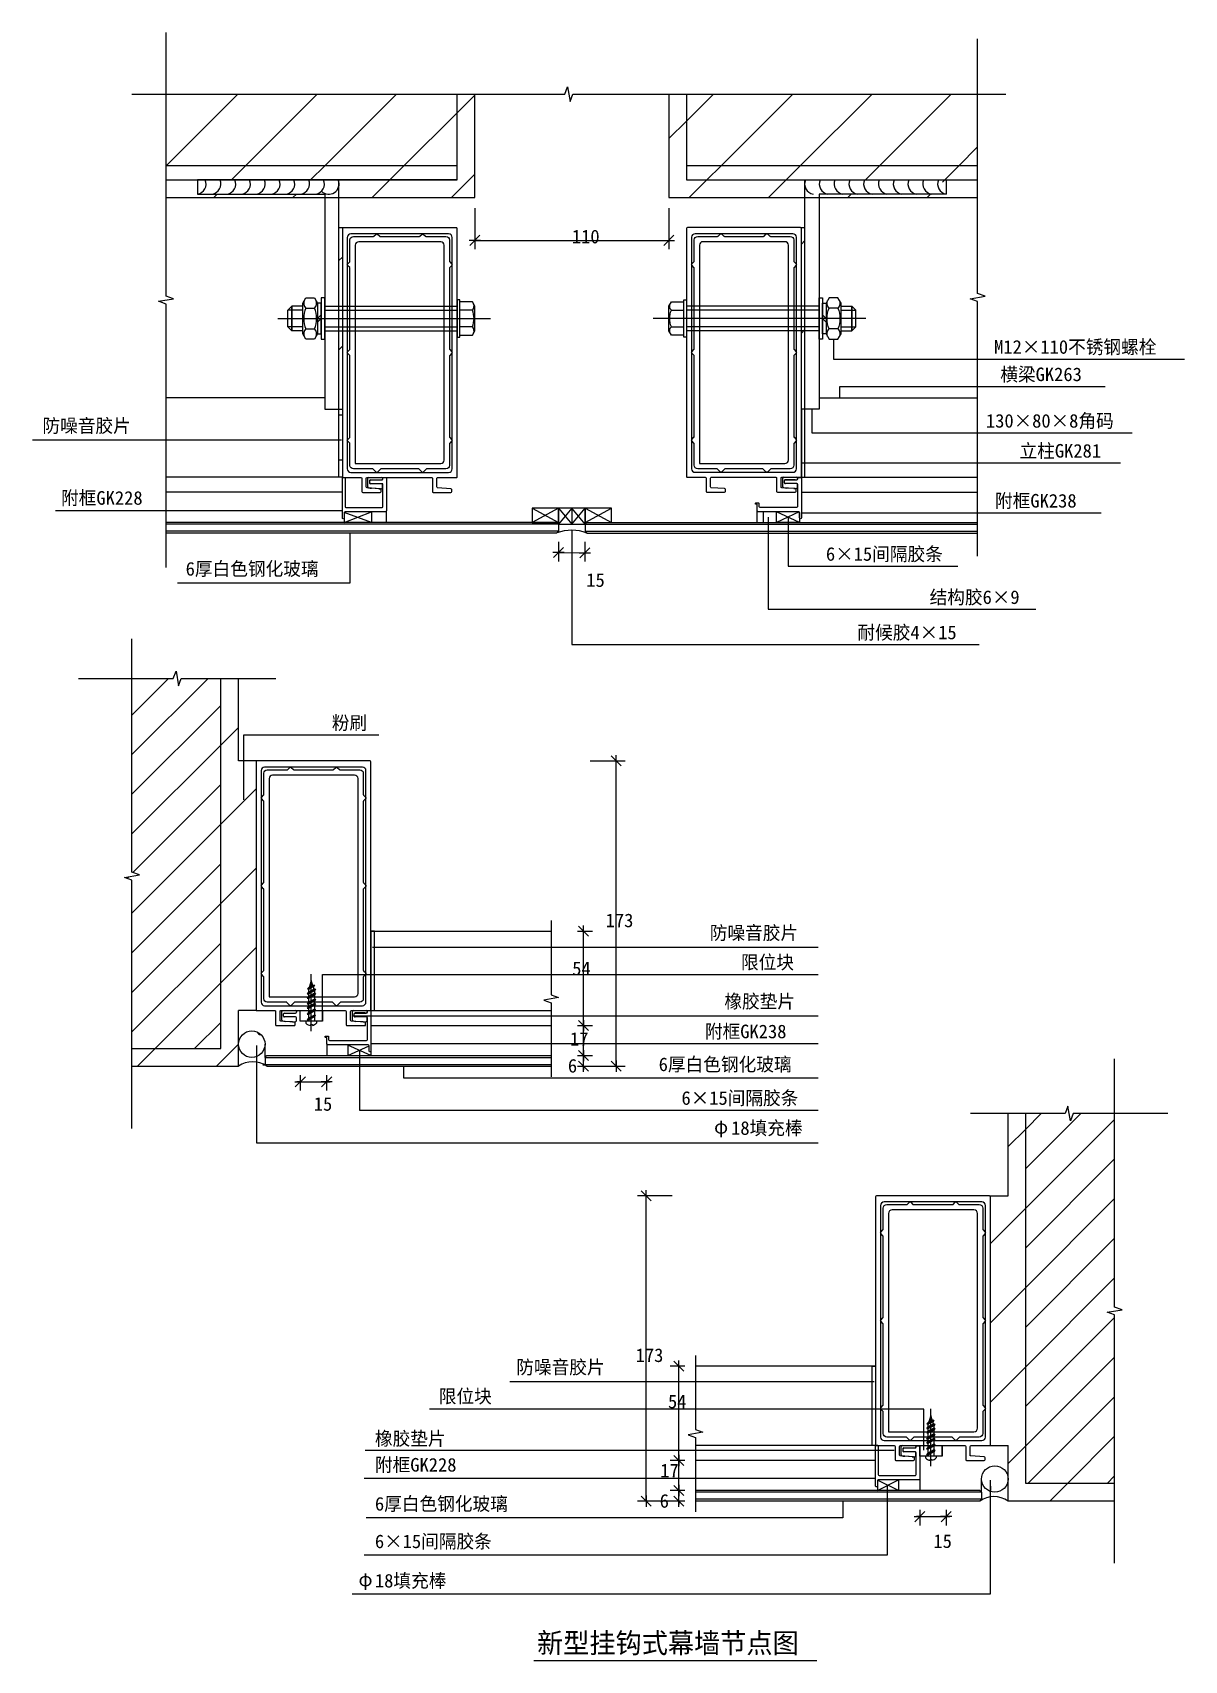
# Model space of a CAD drawing. Header units: metres. Extents: x 112457 to 113110, y 39350 to 40272.
import ezdxf

# ---------------------------------------------------------------- set-up
doc = ezdxf.new("R2010")
doc.units = ezdxf.units.M
for name, color, linetype in [('1', 1, 'Continuous'), ('5', 3, 'Continuous'), ('AXIS', 3, 'Continuous'), ('DOTE', 1, 'Continuous'), ('PUB_DIM', 3, 'Continuous')]:
    doc.layers.add(name, color=color, linetype=linetype)
pattern_1 = [(45, (0, 0), (-11.2253202, 11.2253202), [])]
pattern_2 = [(45, (0, 0), (-22.45064, 22.45064), [])]

# ---------------------------------------------------------------- blocks, each defined once
blk = doc.blocks.new('SJJ')
at = {"layer": 'AXIS'}
for p, q in [((-8.2, 0.67), (-8.2, 5.54)), ((-7.7, 6.04), (-0.4, 6.04)), ((-7.2, 2.94), (-7.2, 4.14)), ((-6.7, 4.64), (-0.4, 4.64)), ((-0.4, 2.44), (-6.7, 2.44)), ((0.1, 5.54), (0.1, 5.14)), ((0.1, 0.3), (0.1, 1.94)), ((-2.05, -0.35), (-6.24, -0.07))]:
    blk.add_line(p, q, dxfattribs=at)
for centre, radius, start, end in [((-7.7, 5.54), 0.5, 90, 180), ((-7.7, 0.67), 0.5, 180, 254.02), ((-5.95, 6.79), 6.87, 254.02, 267.55), ((-6.7, 4.14), 0.5, 90, 180), ((-6.7, 2.94), 0.5, 180, 270), ((-0.4, 5.54), 0.5, 0, 90), ((-0.4, 5.14), 0.5, 270, 0), ((-0.4, 5.14), 0.5, 270, 0), ((-0.4, 1.94), 0.5, 360, 90), ((-0.4, 1.94), 0.5, 0, 90), ((-0.4, 1.94), 0.5, 0, 90), ((-0.4, 0.3), 0.5, 286.49, 0), ((-1.6, 4.36), 4.73, 264.63, 286.49)]:
    blk.add_arc(centre, radius, start, end, dxfattribs=at)
blk = doc.blocks.new('_ArchTick')
blk.add_line((-0.56, 0), (0.56, 0))
at = {"color": 0, "linetype": 'ByBlock'}
blk.add_lwpolyline([(-0.5, -0.5), (0.5, 0.5)], dxfattribs=at)

msp = doc.modelspace()

# ---------------------------------------------------------------- hatches: boundary and pattern name
at = {"layer": 'PUB_DIM'}
h = msp.add_hatch(dxfattribs=at)
h.set_pattern_fill('粉刷', scale=10)
h.set_pattern_definition(pattern_2)
h.paths.add_polyline_path([(112707.71, 40237.58), (112697.71, 40237.58), (112697.71, 40188.95), (112632.71, 40188.95), (112632.71, 40187.98, -0.11), (112632.71, 40185.45), (112632.71, 40178.95), (112707.71, 40178.95)])
h.paths.add_polyline_path([(112552.71, 40188.95), (112532.82, 40188.95), (112532.82, 40178.95), (112624.71, 40178.95), (112624.71, 40180.95), (112552.71, 40180.95)])
h.paths.add_polyline_path([(112892.71, 40187.98), (112892.71, 40188.95), (112827.71, 40188.95), (112827.71, 40196.95), (112827.71, 40237.58), (112817.71, 40237.58), (112817.71, 40178.95), (112892.71, 40178.95), (112892.71, 40185.45, -0.11)])
h.paths.add_polyline_path([(112992.59, 40188.95), (112972.71, 40188.95), (112972.71, 40180.95), (112900.71, 40180.95), (112900.71, 40178.95), (112992.59, 40178.95)])
h = msp.add_hatch(dxfattribs=at)
h.set_pattern_fill('钢筋混凝土', scale=10)
h.set_pattern_definition(pattern_2)
h.paths.add_polyline_path([(112827.71, 40237.58), (112827.71, 40196.95), (112992.59, 40196.95), (112992.59, 40237.58)])
h.paths.add_polyline_path([(112697.71, 40196.95), (112697.71, 40237.58), (112532.82, 40237.58), (112532.82, 40196.95)])
h = msp.add_hatch(dxfattribs=at)
h.set_pattern_fill('金属', scale=10)
h.set_pattern_definition(pattern_2)
h.paths.add_polyline_path([(112992.59, 40188.95), (112992.59, 40196.95), (112827.71, 40196.95), (112827.71, 40188.95)])
h.paths.add_polyline_path([(112697.71, 40188.95), (112697.71, 40196.95), (112532.82, 40196.95), (112532.82, 40188.95)])
h = msp.add_hatch(dxfattribs=at)
h.set_pattern_fill('SACNCR', scale=15)
h.paths.add_polyline_path([(112632.71, 40161.39, -0.41), (112633.21, 40161.89), (112630.71, 40161.89), (112630.71, 40058.95), (112632.71, 40058.95)])
h = msp.add_hatch(dxfattribs=at)
h.set_pattern_fill('SACNCR', scale=15)
h.paths.add_polyline_path([(112894.71, 40161.95), (112892.21, 40161.95, -0.41), (112892.71, 40161.45), (112892.71, 40058.95), (112894.71, 40058.95)])
h = msp.add_hatch(dxfattribs=at)
h.set_pattern_fill('MUDST', scale=2)
h.paths.add_polyline_path([(112630.71, 40058.95), (112632.71, 40058.95), (112632.71, 40028.59), (112630.71, 40028.59)])
h = msp.add_hatch(dxfattribs=at)
h.set_pattern_fill('MUDST', scale=2)
h.paths.add_polyline_path([(112894.71, 40058.95), (112892.71, 40058.95), (112892.71, 40028.59), (112894.71, 40028.59)])
h = msp.add_hatch(dxfattribs=at)
h.set_pattern_fill('MUDST', scale=2)
h.paths.add_polyline_path([(112630.71, 40028.59), (112632.71, 40028.59), (112632.71, 40020.45), (112630.71, 40020.45)])
h = msp.add_hatch(dxfattribs=at)
h.set_pattern_fill('NET', scale=10)
h.paths.add_polyline_path([(112657.7, 40001.35, -0.39), (112657.21, 40000.89), (112649.21, 40000.89), (112649.21, 39994.85), (112657.7, 39994.85)])
h = msp.add_hatch(dxfattribs=at)
h.set_pattern_fill('NET', scale=10)
h.paths.add_polyline_path([(112878.71, 40000.95), (112868.21, 40000.95, -0.41), (112867.71, 40001.45), (112867.71, 39994.85), (112878.71, 39994.85)])
h = msp.add_hatch(dxfattribs=at)
h.set_pattern_fill('DASH', scale=10)
h.paths.add_polyline_path([(112755.21, 39993.85), (112755.21, 39989.91), (112754.21, 39988.91, -0.18), (112771.21, 39988.85), (112770.21, 39989.85), (112770.21, 39993.85)])
h = msp.add_hatch(dxfattribs=at)
h.set_pattern_fill('钢筋混凝土', scale=5)
h.set_pattern_definition(pattern_1)
h.paths.add_polyline_path([(112517.72, 39795.15), (112509.32, 39793.67), (112513.52, 39792.14), (112513.52, 39696.69), (112563.88, 39696.69), (112563.88, 39906.36), (112541.45, 39906.36), (112539.96, 39902.16), (112538.48, 39910.56), (112536.95, 39906.36), (112513.52, 39906.36), (112513.52, 39796.64)])
h = msp.add_hatch(dxfattribs=at)
h.set_pattern_fill('粉刷', scale=10)
h.set_pattern_definition(pattern_2)
h.paths.add_polyline_path([(112583.88, 39859.69), (112573.88, 39859.69), (112573.88, 39906.36), (112563.88, 39906.36), (112563.88, 39696.69), (112513.52, 39696.69), (112513.52, 39686.69), (112573.88, 39686.69), (112573.88, 39718.19), (112583.88, 39718.19)])
h = msp.add_hatch(dxfattribs=at)
h.set_pattern_fill('HEX', scale=10)
h.paths.add_polyline_path([(112588.88, 39699.19, 1), (112573.88, 39699.19, 1)])
h = msp.add_hatch(dxfattribs=at)
h.set_pattern_fill('DASH', scale=10)
h.paths.add_polyline_path([(112573.88, 39699.19), (112573.88, 39692.69), (112573.88, 39686.69, -0.35), (112588.88, 39686.69), (112588.88, 39692.69), (112588.88, 39699.19, -1)])
h = msp.add_hatch(dxfattribs=at)
h.set_pattern_fill('NET', scale=20)
h.paths.add_polyline_path([(112623.88, 39699.19, 0.41), (112624.38, 39698.69), (112635.88, 39698.69), (112635.88, 39692.69), (112623.88, 39692.69)])
h = msp.add_hatch(dxfattribs=at)
h.set_pattern_fill('粉刷', scale=10)
h.set_pattern_definition(pattern_2)
h.paths.add_polyline_path([(112999.8, 39613.26), (113009.8, 39613.26), (113009.8, 39659.93), (113019.8, 39659.93), (113019.8, 39450.26), (113070.16, 39450.26), (113070.16, 39440.26), (113009.8, 39440.26), (113009.8, 39471.76), (112999.8, 39471.76)])
h = msp.add_hatch(dxfattribs=at)
h.set_pattern_fill('钢筋混凝土', scale=5)
h.set_pattern_definition(pattern_1)
h.paths.add_polyline_path([(113065.96, 39547.24), (113074.36, 39548.72), (113070.16, 39550.21), (113070.16, 39659.93), (113046.73, 39659.93), (113045.2, 39655.73), (113043.72, 39664.13), (113042.23, 39659.93), (113019.8, 39659.93), (113019.8, 39450.26), (113070.16, 39450.26), (113070.16, 39545.71)])
h = msp.add_hatch(dxfattribs=at)
h.set_pattern_fill('HEX', scale=10)
h.paths.add_polyline_path([(112994.8, 39452.76, -1), (113009.8, 39452.76, -1)])
h = msp.add_hatch(dxfattribs=at)
h.set_pattern_fill('NET', scale=20)
h.paths.add_polyline_path([(112959.8, 39452.76, -0.41), (112959.3, 39452.26), (112947.8, 39452.26), (112947.8, 39446.26), (112959.8, 39446.26)])
h = msp.add_hatch(dxfattribs=at)
h.set_pattern_fill('DASH', scale=10)
h.paths.add_polyline_path([(113009.8, 39452.76), (113009.8, 39446.26), (113009.8, 39440.26, 0.35), (112994.8, 39440.26), (112994.8, 39446.26), (112994.8, 39452.76, 1)])

# ---------------------------------------------------------------- linework, layer by layer
for p, q in [((112632.71, 40001.39), (112470.28, 40001.39)), ((112615.06, 39706.49), (112615.06, 39738.88)), ((112965.97, 39460.06), (112965.97, 39492.45)), ((112741.25, 39349.95), (112901.52, 39349.95))]:
    msp.add_line(p, q)
at = {"layer": '5'}
for p, q in [((112596.21, 40110.42), (112716.56, 40110.42)), ((112929.2, 40110.42), (112808.86, 40110.42))]:
    msp.add_line(p, q, dxfattribs=at)
at = {"layer": 'AXIS'}
for p, q in [((112601.76, 40115.13), (112604.12, 40117.48)), ((112601.76, 40105.72), (112601.76, 40115.13)), ((112610.23, 40115.13), (112601.76, 40115.13)), ((112610.23, 40117.48), (112604.12, 40117.48)), ((112604.12, 40103.36), (112604.12, 40117.48)), ((112618.71, 40110.42), (112620.71, 40112.42)), ((112622.71, 40117.48), (112697.71, 40117.48)), ((112622.71, 40115.13), (112697.71, 40115.13)), ((112902.71, 40117.48), (112827.71, 40117.48)), ((112902.71, 40115.13), (112827.71, 40115.13)), ((112906.71, 40110.42), (112904.71, 40112.42)), ((112915.18, 40117.48), (112921.3, 40117.48)), ((112915.18, 40115.13), (112923.65, 40115.13)), ((112923.65, 40115.13), (112921.3, 40117.48)), ((112921.3, 40103.36), (112921.3, 40117.48)), ((112923.65, 40105.72), (112923.65, 40115.13)), ((112610.23, 40105.72), (112601.76, 40105.72)), ((112601.76, 40105.72), (112604.12, 40103.36)), ((112610.23, 40103.36), (112604.12, 40103.36)), ((112618.71, 40108.42), (112620.71, 40110.42)), ((112622.71, 40105.72), (112697.71, 40105.72)), ((112622.71, 40103.36), (112697.71, 40103.36)), ((112902.71, 40105.72), (112827.71, 40105.72)), ((112902.71, 40103.36), (112827.71, 40103.36)), ((112906.71, 40108.42), (112904.71, 40110.42)), ((112915.18, 40105.72), (112923.65, 40105.72)), ((112915.18, 40103.36), (112921.3, 40103.36)), ((112923.65, 40105.72), (112921.3, 40103.36))]:
    msp.add_line(p, q, dxfattribs=at)
for points in [[(112618.71, 40119.13), (112618.71, 40101.71), (112616.94, 40098.66), (112612, 40098.66), (112610.23, 40101.71), (112610.23, 40119.13), (112612, 40122.19), (112616.94, 40122.19)], [(112622.71, 40098.66), (112622.71, 40122.19), (112620.71, 40122.19), (112620.71, 40098.66)], [(112699.31, 40121.09), (112697.71, 40121.09), (112697.71, 40099.76), (112699.31, 40099.76)], [(112826.11, 40121.09), (112827.71, 40121.09), (112827.71, 40099.76), (112826.11, 40099.76)], [(112902.71, 40098.66), (112902.71, 40122.19), (112904.71, 40122.19), (112904.71, 40098.66)], [(112906.71, 40119.13), (112906.71, 40101.71), (112908.47, 40098.66), (112913.41, 40098.66), (112915.18, 40101.71), (112915.18, 40119.13), (112913.41, 40122.19), (112908.47, 40122.19)], [(112620.71, 40101.71), (112620.71, 40119.13), (112618.71, 40119.13), (112618.71, 40101.71)], [(112904.71, 40101.71), (112904.71, 40119.13), (112906.71, 40119.13), (112906.71, 40101.71)]]:
    msp.add_lwpolyline(points, close=True, dxfattribs=at)
for points in [[(112611.14, 40120.71, 0.31), (112612, 40116.31)], [(112616.94, 40116.31, 0.31), (112617.8, 40120.71)], [(112908.47, 40116.31, -0.31), (112907.61, 40120.71)], [(112914.27, 40120.71, -0.31), (112913.41, 40116.31)], [(112612, 40116.31, 0.2), (112612, 40104.54)], [(112616.94, 40104.54, 0.2), (112616.94, 40116.31)], [(112706.36, 40115.13, 0.31), (112707.04, 40118.65)], [(112706.36, 40105.71, 0.2), (112706.36, 40115.13)], [(112819.06, 40115.13, -0.31), (112818.37, 40118.65)], [(112819.06, 40105.71, -0.2), (112819.06, 40115.13)], [(112908.47, 40104.54, -0.2), (112908.47, 40116.31)], [(112913.41, 40116.31, -0.2), (112913.41, 40104.54)], [(112612, 40104.54, 0.31), (112611.14, 40100.14)], [(112617.8, 40100.14, 0.31), (112616.94, 40104.54)], [(112707.04, 40102.2, 0.31), (112706.36, 40105.72)], [(112818.37, 40102.2, -0.31), (112819.06, 40105.72)], [(112907.61, 40100.14, -0.31), (112908.47, 40104.54)], [(112913.41, 40104.54, -0.31), (112914.27, 40100.14)]]:
    msp.add_lwpolyline(points, format="xyb", dxfattribs=at)
for points in [[(112612, 40116.31), (112616.94, 40116.31)], [(112699.31, 40101.01), (112706.36, 40101.01), (112707.77, 40103.46), (112707.77, 40117.39), (112706.36, 40119.84), (112699.31, 40119.84)], [(112706.36, 40115.13), (112699.31, 40115.13)], [(112826.11, 40101.01), (112819.06, 40101.01), (112817.64, 40103.46), (112817.64, 40117.39), (112819.06, 40119.84), (112826.11, 40119.84)], [(112819.06, 40115.13), (112826.11, 40115.13)], [(112913.41, 40116.31), (112908.47, 40116.31)], [(112612, 40104.54), (112616.94, 40104.54)], [(112706.36, 40105.72), (112699.31, 40105.72)], [(112819.06, 40105.72), (112826.11, 40105.72)], [(112913.41, 40104.54), (112908.47, 40104.54)]]:
    msp.add_lwpolyline(points, dxfattribs=at)
for centre, start, end in [((112549.65, 40186.71), 280.35, 22.23), ((112558.05, 40186.71), 280.35, 22.23), ((112566.45, 40186.71), 280.35, 22.23), ((112574.76, 40186.71), 280.35, 22.23), ((112583.16, 40186.71), 280.35, 22.23), ((112591.56, 40186.71), 280.35, 22.23), ((112599.88, 40186.71), 280.35, 22.23), ((112608.28, 40186.71), 280.35, 22.23), ((112616.68, 40186.71), 280.35, 22.23), ((112624.99, 40186.71), 224.79, 22.23), ((112900.42, 40186.71), 157.77, 259.65), ((112908.74, 40186.71), 157.77, 259.65), ((112917.14, 40186.71), 157.77, 259.65), ((112925.54, 40186.71), 157.77, 259.65), ((112933.85, 40186.71), 157.77, 259.65), ((112942.25, 40186.71), 157.77, 259.65), ((112950.65, 40186.71), 157.77, 259.65), ((112958.96, 40186.71), 157.77, 259.65), ((112967.36, 40186.71), 157.77, 259.65), ((112975.76, 40186.71), 157.77, 259.65)]:
    msp.add_arc(centre, 5.86, start, end, dxfattribs=at)
for points in [[(112601.76, 40105.72), (112601.76, 40115.13), (112604.12, 40117.48), (112604.12, 40103.36)], [(112923.65, 40105.72), (112923.65, 40115.13), (112921.3, 40117.48), (112921.3, 40103.36)]]:
    msp.add_3dface(points, dxfattribs=at)
at = {"layer": 'DOTE'}
for p, q in [((112697.71, 40188.95), (112563.2, 40188.95)), ((112622.71, 40065.45), (112532.82, 40065.45)), ((112902.71, 40065.45), (112992.59, 40065.45)), ((112632.91, 40020.45), (112532.82, 40020.45)), ((112892.51, 40020.45), (112992.59, 40020.45)), ((112632.71, 40011.95), (112532.82, 40011.95)), ((112892.71, 40011.95), (112992.59, 40011.95)), ((112754.21, 39994.85), (112532.82, 39994.85)), ((112755.21, 39993.91), (112754.21, 39994.91)), ((112755.21, 39993.91), (112755.21, 39989.91)), ((112771.21, 39994.85), (112770.21, 39993.85)), ((112770.21, 39993.85), (112770.21, 39989.85)), ((112771.21, 39994.85), (112992.59, 39994.85)), ((112754.21, 39988.85), (112532.82, 39988.85)), ((112754.21, 39988.91), (112755.21, 39989.91)), ((112770.21, 39989.85), (112771.21, 39988.85)), ((112771.21, 39988.85), (112992.59, 39988.85)), ((112648.88, 39763.19), (112750.95, 39763.19)), ((112621.52, 39712.19), (112621.52, 39718.19)), ((112647.58, 39718.19), (112750.95, 39718.19)), ((112648.88, 39709.69), (112750.95, 39709.69)), ((112588.88, 39691.69), (112589.88, 39692.69)), ((112588.88, 39691.69), (112588.88, 39687.69)), ((112589.88, 39686.69), (112588.88, 39687.69)), ((112589.88, 39692.69), (112750.95, 39692.69)), ((112589.88, 39686.69), (112750.95, 39686.69)), ((112934.8, 39516.76), (112832.73, 39516.76)), ((112936.1, 39471.76), (112832.73, 39471.76)), ((112972.43, 39465.76), (112972.43, 39471.76)), ((112934.8, 39463.26), (112832.73, 39463.26)), ((112993.8, 39446.26), (112832.73, 39446.26)), ((112993.8, 39440.26), (112832.73, 39440.26)), ((112994.8, 39445.26), (112993.8, 39446.26)), ((112993.8, 39440.26), (112994.8, 39441.26)), ((112994.8, 39445.26), (112994.8, 39441.26))]:
    msp.add_line(p, q, dxfattribs=at)
for points in [[(112563.2, 40188.95), (112697.71, 40188.95), (112697.71, 40237.58)], [(112827.71, 40237.58), (112827.71, 40188.95), (112955.08, 40188.95)], [(112532.82, 40188.95), (112697.71, 40188.95), (112697.71, 40196.95), (112532.82, 40196.95)], [(112992.59, 40196.95), (112827.71, 40196.95), (112827.71, 40188.95), (112992.59, 40188.95)], [(112513.52, 39696.69), (112563.88, 39696.69), (112563.88, 39906.36)], [(113070.16, 39450.26), (113019.8, 39450.26), (113019.8, 39659.93)]]:
    msp.add_lwpolyline(points, dxfattribs=at)
for points in [[(112630.71, 40188.95), (112550.71, 40188.95), (112550.71, 40180.95), (112622.71, 40180.95), (112622.71, 40058.95), (112630.71, 40058.95)], [(112894.71, 40188.95), (112974.71, 40188.95), (112974.71, 40180.95), (112902.71, 40180.95), (112902.71, 40058.95), (112894.71, 40058.95)], [(112608.88, 39718.19), (112621.52, 39718.19), (112621.52, 39712.19), (112608.88, 39712.19)], [(112959.8, 39471.76), (112972.43, 39471.76), (112972.43, 39465.76), (112959.8, 39465.76)]]:
    msp.add_lwpolyline(points, close=True, dxfattribs=at)
for points in [[(112654.24, 40013.95), (112646.67, 40014.45, -0.39), (112646.21, 40014.95), (112646.21, 40019.89, -0.41), (112646.71, 40020.39), (112683.21, 40020.39, -0.41), (112683.71, 40019.89), (112683.71, 40012.39, 0.41), (112684.21, 40011.89), (112694.21, 40011.89, 0.41), (112694.71, 40012.39), (112694.71, 40013.45, 0.39), (112694.24, 40013.95), (112686.67, 40014.45, -0.39), (112686.21, 40014.95), (112686.21, 40019.89, -0.41), (112686.71, 40020.39), (112697.51, 40020.39, 0.41), (112697.71, 40020.59), (112697.71, 40161.39, 0.41), (112697.21, 40161.89), (112633.21, 40161.89, 0.41), (112632.71, 40161.39), (112632.71, 40020.59, 0.41), (112632.91, 40020.39), (112643.21, 40020.39, -0.41), (112643.71, 40019.89), (112643.71, 40012.39, 0.41), (112644.21, 40011.89), (112654.21, 40011.89, 0.41), (112654.71, 40012.39), (112654.71, 40013.45, 0.39)], [(112679.85, 40157.04, 0.2), (112680.21, 40156.89), (112691.41, 40156.89, -0.41), (112693.41, 40154.89), (112693.41, 40142.89, 0.2), (112693.55, 40142.54), (112694.76, 40141.25, -0.41), (112694.76, 40140.54), (112693.55, 40139.25, 0.2), (112693.41, 40138.89), (112693.41, 40093.14, 0.2), (112693.55, 40092.79), (112694.76, 40091.5, -0.41), (112694.76, 40090.79), (112693.55, 40089.5, 0.2), (112693.41, 40089.14), (112693.41, 40043.39, 0.2), (112693.55, 40043.04), (112694.76, 40041.75, -0.41), (112694.76, 40041.04), (112693.55, 40039.75, 0.2), (112693.41, 40039.39), (112693.41, 40027.19, -0.41), (112691.41, 40025.19), (112680.62, 40025.19, 0.2), (112680.27, 40025.05), (112678.56, 40023.34, -0.41), (112677.85, 40023.34), (112676.14, 40025.05, 0.2), (112675.79, 40025.19), (112654.62, 40025.19, 0.2), (112654.27, 40025.05), (112652.56, 40023.34, -0.41), (112651.85, 40023.34), (112650.14, 40025.05, 0.2), (112649.79, 40025.19), (112639.01, 40025.19, -0.41), (112637.01, 40027.19), (112637.01, 40039.39, 0.2), (112636.86, 40039.75), (112635.65, 40041.04, -0.41), (112635.65, 40041.75), (112636.86, 40043.04, 0.2), (112637.01, 40043.39), (112637.01, 40089.14, 0.2), (112636.86, 40089.5), (112635.65, 40090.79, -0.41), (112635.65, 40091.5), (112636.86, 40092.79, 0.2), (112637.01, 40093.14), (112637.01, 40138.89, 0.2), (112636.86, 40139.25), (112635.65, 40140.54, -0.41), (112635.65, 40141.25), (112636.86, 40142.54, 0.2), (112637.01, 40142.89), (112637.01, 40154.89, -0.41), (112639.01, 40156.89), (112650.21, 40156.89, 0.2), (112650.56, 40157.04), (112651.85, 40158.25, -0.41), (112652.56, 40158.25), (112653.85, 40157.04, 0.2), (112654.21, 40156.89), (112676.21, 40156.89, 0.2), (112676.56, 40157.04), (112677.85, 40158.25, -0.41), (112678.56, 40158.25)], [(112635.51, 40156.39), (112635.51, 40025.19, 0.41), (112637.51, 40023.19), (112692.91, 40023.19, 0.41), (112694.91, 40025.19), (112694.91, 40156.39, 0.41), (112692.91, 40158.39), (112637.51, 40158.39, 0.41)], [(112849.24, 40014), (112841.67, 40014.51, -0.39), (112841.21, 40015.01), (112841.21, 40019.95, -0.41), (112841.71, 40020.45), (112878.21, 40020.45, -0.41), (112878.71, 40019.95), (112878.71, 40012.45, 0.41), (112879.21, 40011.95), (112889.21, 40011.95, 0.41), (112889.71, 40012.45), (112889.71, 40013.5, 0.39), (112889.24, 40014), (112881.67, 40014.51, -0.39), (112881.21, 40015.01), (112881.21, 40019.95, -0.41), (112881.71, 40020.45), (112892.51, 40020.45, 0.41), (112892.71, 40020.65), (112892.71, 40161.45, 0.41), (112892.21, 40161.95), (112828.21, 40161.95, 0.41), (112827.71, 40161.45), (112827.71, 40020.65, 0.41), (112827.91, 40020.45), (112838.21, 40020.45, -0.41), (112838.71, 40019.95), (112838.71, 40012.45, 0.41), (112839.21, 40011.95), (112849.21, 40011.95, 0.41), (112849.71, 40012.45), (112849.71, 40013.5, 0.39)], [(112874.85, 40157.1, 0.2), (112875.21, 40156.95), (112886.41, 40156.95, -0.41), (112888.41, 40154.95), (112888.41, 40142.95, 0.2), (112888.55, 40142.6), (112889.76, 40141.31, -0.41), (112889.76, 40140.6), (112888.55, 40139.31, 0.2), (112888.41, 40138.95), (112888.41, 40093.2, 0.2), (112888.55, 40092.85), (112889.76, 40091.56, -0.41), (112889.76, 40090.85), (112888.55, 40089.56, 0.2), (112888.41, 40089.2), (112888.41, 40043.45, 0.2), (112888.55, 40043.1), (112889.76, 40041.81, -0.41), (112889.76, 40041.1), (112888.55, 40039.81, 0.2), (112888.41, 40039.45), (112888.41, 40027.25, -0.41), (112886.41, 40025.25), (112875.62, 40025.25, 0.2), (112875.27, 40025.11), (112873.56, 40023.4, -0.41), (112872.85, 40023.4), (112871.14, 40025.11, 0.2), (112870.79, 40025.25), (112849.62, 40025.25, 0.2), (112849.27, 40025.11), (112847.56, 40023.4, -0.41), (112846.85, 40023.4), (112845.14, 40025.11, 0.2), (112844.79, 40025.25), (112834.01, 40025.25, -0.41), (112832.01, 40027.25), (112832.01, 40039.45, 0.2), (112831.86, 40039.81), (112830.65, 40041.1, -0.41), (112830.65, 40041.81), (112831.86, 40043.1, 0.2), (112832.01, 40043.45), (112832.01, 40089.2, 0.2), (112831.86, 40089.56), (112830.65, 40090.85, -0.41), (112830.65, 40091.56), (112831.86, 40092.85, 0.2), (112832.01, 40093.2), (112832.01, 40138.95, 0.2), (112831.86, 40139.31), (112830.65, 40140.6, -0.41), (112830.65, 40141.31), (112831.86, 40142.6, 0.2), (112832.01, 40142.95), (112832.01, 40154.95, -0.41), (112834.01, 40156.95), (112845.21, 40156.95, 0.2), (112845.56, 40157.1), (112846.85, 40158.31, -0.41), (112847.56, 40158.31), (112848.85, 40157.1, 0.2), (112849.21, 40156.95), (112871.21, 40156.95, 0.2), (112871.56, 40157.1), (112872.85, 40158.31, -0.41), (112873.56, 40158.31)], [(112830.51, 40156.45), (112830.51, 40025.25, 0.41), (112832.51, 40023.25), (112887.91, 40023.25, 0.41), (112889.91, 40025.25), (112889.91, 40156.45, 0.41), (112887.91, 40158.45), (112832.51, 40158.45, 0.41)], [(112642.01, 40153.89, 0.41), (112640.01, 40151.89), (112640.01, 40028.19), (112688.41, 40028.19, 0.41), (112690.41, 40030.19), (112690.41, 40151.89, 0.41), (112688.41, 40153.89)], [(112837.01, 40153.95, 0.41), (112835.01, 40151.95), (112835.01, 40028.25), (112883.41, 40028.25, 0.41), (112885.41, 40030.25), (112885.41, 40151.95, 0.41), (112883.41, 40153.95)], [(112605.42, 39711.74), (112597.85, 39712.25, -0.39), (112597.38, 39712.75), (112597.38, 39717.69, -0.41), (112597.88, 39718.19), (112634.38, 39718.19, -0.41), (112634.88, 39717.69), (112634.88, 39710.19, 0.41), (112635.38, 39709.69), (112645.38, 39709.69, 0.41), (112645.88, 39710.19), (112645.88, 39711.24, 0.39), (112645.42, 39711.74), (112637.85, 39712.25, -0.39), (112637.38, 39712.75), (112637.38, 39717.69, -0.41), (112637.88, 39718.19), (112648.68, 39718.19, 0.41), (112648.88, 39718.39), (112648.88, 39859.19, 0.41), (112648.38, 39859.69), (112584.38, 39859.69, 0.41), (112583.88, 39859.19), (112583.88, 39718.39, 0.41), (112584.08, 39718.19), (112594.38, 39718.19, -0.41), (112594.88, 39717.69), (112594.88, 39710.19, 0.41), (112595.38, 39709.69), (112605.38, 39709.69, 0.41), (112605.88, 39710.19), (112605.88, 39711.24, 0.39)], [(112631.03, 39854.84, 0.2), (112631.38, 39854.69), (112642.58, 39854.69, -0.41), (112644.58, 39852.69), (112644.58, 39840.69, 0.2), (112644.73, 39840.34), (112645.94, 39839.05, -0.41), (112645.94, 39838.34), (112644.73, 39837.05, 0.2), (112644.58, 39836.69), (112644.58, 39790.94, 0.2), (112644.73, 39790.59), (112645.94, 39789.29, -0.41), (112645.94, 39788.59), (112644.73, 39787.29, 0.2), (112644.58, 39786.94), (112644.58, 39741.19, 0.2), (112644.73, 39740.84), (112645.94, 39739.54, -0.41), (112645.94, 39738.84), (112644.73, 39737.54, 0.2), (112644.58, 39737.19), (112644.58, 39724.99, -0.41), (112642.58, 39722.99), (112631.8, 39722.99, 0.2), (112631.44, 39722.85), (112629.74, 39721.14, -0.41), (112629.03, 39721.14), (112627.32, 39722.85, 0.2), (112626.97, 39722.99), (112605.8, 39722.99, 0.2), (112605.44, 39722.85), (112603.74, 39721.14, -0.41), (112603.03, 39721.14), (112601.32, 39722.85, 0.2), (112600.97, 39722.99), (112590.18, 39722.99, -0.41), (112588.18, 39724.99), (112588.18, 39737.19, 0.2), (112588.04, 39737.54), (112586.83, 39738.84, -0.41), (112586.83, 39739.54), (112588.04, 39740.84, 0.2), (112588.18, 39741.19), (112588.18, 39786.94, 0.2), (112588.04, 39787.29), (112586.83, 39788.59, -0.41), (112586.83, 39789.29), (112588.04, 39790.59, 0.2), (112588.18, 39790.94), (112588.18, 39836.69, 0.2), (112588.04, 39837.05), (112586.83, 39838.34, -0.41), (112586.83, 39839.05), (112588.04, 39840.34, 0.2), (112588.18, 39840.69), (112588.18, 39852.69, -0.41), (112590.18, 39854.69), (112601.38, 39854.69, 0.2), (112601.74, 39854.84), (112603.03, 39856.05, -0.41), (112603.74, 39856.05), (112605.03, 39854.84, 0.2), (112605.38, 39854.69), (112627.38, 39854.69, 0.2), (112627.74, 39854.84), (112629.03, 39856.05, -0.41), (112629.74, 39856.05)], [(112586.68, 39854.19), (112586.68, 39722.99, 0.41), (112588.68, 39720.99), (112644.08, 39720.99, 0.41), (112646.08, 39722.99), (112646.08, 39854.19, 0.41), (112644.08, 39856.19), (112588.68, 39856.19, 0.41)], [(112593.18, 39851.69, 0.41), (112591.18, 39849.69), (112591.18, 39725.99), (112639.58, 39725.99, 0.41), (112641.58, 39727.99), (112641.58, 39849.69, 0.41), (112639.58, 39851.69)], [(112956.33, 39465.31), (112948.76, 39465.82, -0.39), (112948.3, 39466.32), (112948.3, 39471.26, -0.41), (112948.8, 39471.76), (112985.3, 39471.76, -0.41), (112985.8, 39471.26), (112985.8, 39463.76, 0.41), (112986.3, 39463.26), (112996.3, 39463.26, 0.41), (112996.8, 39463.76), (112996.8, 39464.81, 0.39), (112996.33, 39465.31), (112988.76, 39465.82, -0.39), (112988.3, 39466.32), (112988.3, 39471.26, -0.41), (112988.8, 39471.76), (112999.6, 39471.76, 0.41), (112999.8, 39471.96), (112999.8, 39612.76, 0.41), (112999.3, 39613.26), (112935.3, 39613.26, 0.41), (112934.8, 39612.76), (112934.8, 39471.96, 0.41), (112935, 39471.76), (112945.3, 39471.76, -0.41), (112945.8, 39471.26), (112945.8, 39463.76, 0.41), (112946.3, 39463.26), (112956.3, 39463.26, 0.41), (112956.8, 39463.76), (112956.8, 39464.81, 0.39)], [(112981.94, 39608.41, 0.2), (112982.3, 39608.26), (112993.5, 39608.26, -0.41), (112995.5, 39606.26), (112995.5, 39594.26, 0.2), (112995.64, 39593.91), (112996.85, 39592.62, -0.41), (112996.85, 39591.91), (112995.64, 39590.62, 0.2), (112995.5, 39590.26), (112995.5, 39544.51, 0.2), (112995.64, 39544.16), (112996.85, 39542.87, -0.41), (112996.85, 39542.16), (112995.64, 39540.87, 0.2), (112995.5, 39540.51), (112995.5, 39494.76, 0.2), (112995.64, 39494.41), (112996.85, 39493.12, -0.41), (112996.85, 39492.41), (112995.64, 39491.12, 0.2), (112995.5, 39490.76), (112995.5, 39478.56, -0.41), (112993.5, 39476.56), (112982.71, 39476.56, 0.2), (112982.36, 39476.42), (112980.65, 39474.71, -0.41), (112979.94, 39474.71), (112978.23, 39476.42, 0.2), (112977.88, 39476.56), (112956.71, 39476.56, 0.2), (112956.36, 39476.42), (112954.65, 39474.71, -0.41), (112953.94, 39474.71), (112952.23, 39476.42, 0.2), (112951.88, 39476.56), (112941.1, 39476.56, -0.41), (112939.1, 39478.56), (112939.1, 39490.76, 0.2), (112938.95, 39491.12), (112937.74, 39492.41, -0.41), (112937.74, 39493.12), (112938.95, 39494.41, 0.2), (112939.1, 39494.76), (112939.1, 39540.51, 0.2), (112938.95, 39540.87), (112937.74, 39542.16, -0.41), (112937.74, 39542.87), (112938.95, 39544.16, 0.2), (112939.1, 39544.51), (112939.1, 39590.26, 0.2), (112938.95, 39590.62), (112937.74, 39591.91, -0.41), (112937.74, 39592.62), (112938.95, 39593.91, 0.2), (112939.1, 39594.26), (112939.1, 39606.26, -0.41), (112941.1, 39608.26), (112952.3, 39608.26, 0.2), (112952.65, 39608.41), (112953.94, 39609.62, -0.41), (112954.65, 39609.62), (112955.94, 39608.41, 0.2), (112956.3, 39608.26), (112978.3, 39608.26, 0.2), (112978.65, 39608.41), (112979.94, 39609.62, -0.41), (112980.65, 39609.62)], [(112937.6, 39607.76), (112937.6, 39476.56, 0.41), (112939.6, 39474.56), (112995, 39474.56, 0.41), (112997, 39476.56), (112997, 39607.76, 0.41), (112995, 39609.76), (112939.6, 39609.76, 0.41)], [(112944.1, 39605.26, 0.41), (112942.1, 39603.26), (112942.1, 39479.56), (112990.5, 39479.56, 0.41), (112992.5, 39481.56), (112992.5, 39603.26, 0.41), (112990.5, 39605.26)]]:
    msp.add_lwpolyline(points, format="xyb", close=True, dxfattribs=at)
for points in [[(112648.71, 40018.99), (112655.21, 40018.99, 0.41), (112655.71, 40019.49), (112655.71, 40020.09, -0.41), (112655.91, 40020.29), (112657.51, 40020.29, -0.41), (112657.71, 40020.09), (112657.71, 40001.39, -0.41), (112657.21, 40000.89), (112634.21, 40000.89, 0.41), (112633.71, 40000.39), (112633.71, 39997.39, -1), (112632.71, 39997.39), (112632.71, 40001.39), (112632.71, 40020.19, -0.41), (112632.91, 40020.39), (112634.01, 40020.39, -0.41), (112634.21, 40020.19), (112634.21, 40003.89, 0.41), (112634.71, 40003.39), (112655.21, 40003.39, 0.41), (112655.71, 40003.89), (112655.71, 40016.29, 0.41), (112655.21, 40016.79), (112648.71, 40016.79, -0.41), (112648.21, 40017.29), (112648.21, 40018.49, -0.41), (112648.71, 40018.99), (112654.21, 40018.99)], [(112889.21, 40019.05), (112883.71, 40019.05), (112890.21, 40019.05, 0.41), (112890.71, 40019.55), (112890.71, 40020.15, -0.41), (112890.91, 40020.35), (112892.51, 40020.35, -0.41), (112892.71, 40020.15), (112892.71, 39997.45, -1), (112891.71, 39997.45), (112891.71, 40000.45, 0.41), (112891.21, 40000.95), (112868.21, 40000.95, -0.42), (112867.71, 40001.45), (112867.71, 40004.85, 0.41), (112867.41, 40005.15), (112867.01, 40005.15, -0.41), (112866.71, 40005.45), (112866.71, 40005.65, -0.41), (112867.01, 40005.95), (112868.41, 40005.95, -0.41), (112868.71, 40005.65), (112868.71, 40003.95, 0.41), (112869.21, 40003.45), (112890.21, 40003.45, 0.41), (112890.71, 40003.95), (112890.71, 40016.35, 0.41), (112890.21, 40016.85), (112883.71, 40016.85, -0.41), (112883.21, 40017.35), (112883.21, 40018.55, -0.41), (112883.71, 40019.05)], [(112645.38, 39716.89), (112639.88, 39716.89), (112646.38, 39716.89, 0.41), (112646.88, 39717.39), (112646.88, 39717.99, -0.41), (112647.08, 39718.19), (112648.68, 39718.19, -0.41), (112648.88, 39717.99), (112648.88, 39695.29, -1), (112647.88, 39695.29), (112647.88, 39698.29, 0.41), (112647.38, 39698.79), (112624.38, 39698.79, -0.42), (112623.88, 39699.29), (112623.88, 39702.69, 0.41), (112623.58, 39702.99), (112623.18, 39702.99, -0.41), (112622.88, 39703.29), (112622.88, 39703.49, -0.41), (112623.18, 39703.79), (112624.58, 39703.79, -0.41), (112624.88, 39703.49), (112624.88, 39701.79, 0.41), (112625.38, 39701.29), (112646.38, 39701.29, 0.41), (112646.88, 39701.79), (112646.88, 39714.19, 0.41), (112646.38, 39714.69), (112639.88, 39714.69, -0.41), (112639.38, 39715.19), (112639.38, 39716.39, -0.41), (112639.88, 39716.89)], [(112950.8, 39470.36), (112957.3, 39470.36, 0.41), (112957.8, 39470.86), (112957.8, 39471.46, -0.41), (112958, 39471.66), (112959.6, 39471.66, -0.41), (112959.8, 39471.46), (112959.8, 39452.76, -0.41), (112959.3, 39452.26), (112936.3, 39452.26, 0.41), (112935.8, 39451.76), (112935.8, 39448.76, -1), (112934.8, 39448.76), (112934.8, 39452.76), (112934.8, 39471.56, -0.41), (112935, 39471.76), (112936.1, 39471.76, -0.41), (112936.3, 39471.56), (112936.3, 39455.26, 0.41), (112936.8, 39454.76), (112957.3, 39454.76, 0.41), (112957.8, 39455.26), (112957.8, 39467.66, 0.41), (112957.3, 39468.16), (112950.8, 39468.16, -0.41), (112950.3, 39468.66), (112950.3, 39469.86, -0.41), (112950.8, 39470.36), (112956.3, 39470.36)]]:
    msp.add_lwpolyline(points, format="xyb", dxfattribs=at)
at = {"layer": 'PUB_DIM'}
for p, q in [((112532.82, 40123.12), (112532.82, 40272.46)), ((112992.59, 40124.55), (112992.59, 40268.82)), ((112758.75, 40237.58), (112760.28, 40241.78)), ((112760.28, 40241.78), (112761.76, 40233.38)), ((112513.4, 40237.58), (112758.75, 40237.58)), ((112761.76, 40233.38), (112763.25, 40237.58)), ((112763.25, 40237.58), (113008.59, 40237.58)), ((112707.71, 40172.95), (112707.71, 40149.71)), ((112817.71, 40172.95), (112817.71, 40149.71)), ((112633.21, 40161.89), (112630.71, 40161.89)), ((112892.21, 40161.95), (112894.71, 40161.95)), ((112707.71, 40154.71), (112817.71, 40154.71)), ((112528.62, 40120.15), (112537.02, 40121.63)), ((112532.82, 40118.62), (112528.62, 40120.15)), ((112537.02, 40121.63), (112532.82, 40123.12)), ((112988.39, 40121.57), (112996.79, 40123.06)), ((112992.59, 40120.05), (112988.39, 40121.57)), ((112996.79, 40123.06), (112992.59, 40124.55)), ((112992.59, 39975.77), (112992.59, 40120.05)), ((112532.82, 39969.28), (112532.82, 40118.62)), ((112910.94, 40098.66), (112910.94, 40087.46)), ((112910.94, 40087.46), (113109.72, 40087.46)), ((112914.45, 40071.93), (113064.91, 40071.93)), ((112914.45, 40065.45), (112914.45, 40071.93)), ((112630.71, 40058.95), (112632.71, 40058.95)), ((112894.71, 40058.95), (112892.71, 40058.95)), ((112898.71, 40058.95), (112898.71, 40045.58)), ((112609.13, 40041.4), (112457.21, 40041.4)), ((112632.14, 40041.4), (112609.13, 40041.4)), ((112898.71, 40045.58), (113080.13, 40045.58)), ((112892.71, 40028.59), (112913.5, 40028.59)), ((112913.5, 40028.59), (113073.53, 40028.59)), ((112633.71, 39994.89), (112649.21, 40000.89)), ((112649.21, 39994.85), (112633.74, 40000.57)), ((112649.21, 40000.89), (112649.21, 39994.85)), ((112657.7, 39994.85), (112657.7, 40001.35)), ((112755.21, 40002.85), (112740.21, 39994.85)), ((112740.21, 40002.85), (112755.21, 39994.85)), ((112755.21, 40002.85), (112762.71, 39993.85)), ((112762.71, 40002.85), (112755.21, 39993.85)), ((112762.71, 39993.85), (112770.21, 40002.85)), ((112770.21, 39993.85), (112762.71, 40002.85)), ((112762.71, 40002.85), (112762.71, 39993.85)), ((112770.21, 40002.85), (112785.21, 39994.85)), ((112770.21, 39994.85), (112785.21, 40002.85)), ((112867.71, 39994.85), (112867.71, 40001.45)), ((112891.71, 39994.85), (112878.71, 40000.95)), ((112878.71, 39994.85), (112878.71, 40000.95)), ((112891.5, 40000.86), (112878.71, 39994.85)), ((112891.71, 40000.45), (112891.71, 39994.85)), ((112892.71, 40000.29), (112921.61, 40000.29)), ((112921.61, 40000.29), (113062.55, 40000.29)), ((112755.21, 39993.85), (112532.82, 39993.85)), ((112633.71, 39997.39), (112633.71, 39994.89)), ((112770.21, 39993.85), (112992.59, 39993.85)), ((112873.97, 39997.9), (112873.97, 39945.65)), ((112891.71, 39994.85), (112878.71, 39994.85)), ((112885.21, 39997.9), (112885.21, 39970.14)), ((112755.21, 39989.85), (112532.82, 39989.85)), ((112636.95, 39988.78), (112636.95, 39960.37)), ((112755.18, 39983.91), (112755.13, 39972.77)), ((112762.71, 39990.45), (112762.71, 39925.66)), ((112770.14, 39983.84), (112770.09, 39972.7)), ((112770.21, 39989.85), (112992.59, 39989.85)), ((112755.15, 39977.77), (112770.12, 39977.7)), ((112885.21, 39970.14), (112981.36, 39970.14)), ((112636.95, 39960.37), (112539.37, 39960.37)), ((112873.97, 39945.65), (113025.62, 39945.65)), ((112513.52, 39796.64), (112513.52, 39928.83)), ((112762.71, 39925.66), (112993.51, 39925.66)), ((112536.95, 39906.36), (112538.48, 39910.56)), ((112538.48, 39910.56), (112539.96, 39902.16)), ((112483.32, 39906.36), (112536.95, 39906.36)), ((112539.96, 39902.16), (112541.45, 39906.36)), ((112541.45, 39906.36), (112595.08, 39906.36)), ((112576.98, 39874.4), (112653.33, 39874.4)), ((112576.98, 39837.61), (112576.98, 39874.4)), ((112584.38, 39859.69), (112573.88, 39859.69)), ((112773.09, 39859.69), (112792.86, 39859.69)), ((112787.86, 39686.69), (112787.86, 39859.69)), ((112509.32, 39793.67), (112517.72, 39795.15)), ((112513.52, 39792.14), (112509.32, 39793.67)), ((112517.72, 39795.15), (112513.52, 39796.64)), ((112513.52, 39651.42), (112513.52, 39792.14)), ((112750.95, 39769.19), (112750.95, 39727.19)), ((112765.97, 39763.19), (112774.34, 39763.19)), ((112769.34, 39709.69), (112769.34, 39763.19)), ((112649.76, 39754.25), (112742.38, 39754.25)), ((112742.38, 39754.25), (112902.26, 39754.25)), ((112616.9, 39732.61), (112612.99, 39730.52)), ((112615.06, 39735.27), (112613.48, 39729.71)), ((112615.91, 39732.63), (112614.02, 39731.62)), ((112616.85, 39729.71), (112615.06, 39735.27)), ((112615.91, 39732.63), (112616.9, 39732.61)), ((112616.9, 39732.61), (112616.22, 39731.69)), ((112621.52, 39738.76), (112902.26, 39738.76)), ((112621.52, 39715.55), (112621.52, 39738.76)), ((112617.5, 39730.31), (112612.78, 39727.79)), ((112613.46, 39728.71), (112612.78, 39727.79)), ((112617.5, 39727.83), (112612.78, 39725.3)), ((112613.46, 39726.22), (112612.78, 39725.3)), ((112617.5, 39724.51), (112612.78, 39721.99)), ((112612.81, 39727.79), (112613.49, 39727.6)), ((112612.81, 39725.3), (112613.49, 39725.12)), ((112614.02, 39731.62), (112612.97, 39730.5)), ((112612.97, 39730.5), (112613.65, 39730.31)), ((112616.84, 39730.51), (112613.46, 39728.71)), ((112616.82, 39729.4), (112613.46, 39727.6)), ((112616.84, 39728.02), (112613.46, 39726.22)), ((112616.82, 39726.91), (112613.46, 39725.12)), ((112616.84, 39724.71), (112613.46, 39722.9)), ((112616.82, 39723.59), (112613.46, 39721.8)), ((112613.48, 39729.71), (112613.48, 39712.19)), ((112616.22, 39731.69), (112613.64, 39730.31)), ((112616.82, 39730.5), (112617.5, 39730.31)), ((112617.5, 39730.31), (112616.82, 39729.4)), ((112616.82, 39728.01), (112617.5, 39727.83)), ((112617.5, 39727.83), (112616.82, 39726.91)), ((112617.5, 39724.51), (112616.82, 39723.59)), ((112616.85, 39729.71), (112616.85, 39712.19)), ((112616.85, 39724.7), (112617.53, 39724.51)), ((112755.15, 39725.66), (112746.75, 39724.18)), ((112746.75, 39724.18), (112750.95, 39722.69)), ((112750.95, 39727.19), (112755.15, 39725.66)), ((112584.08, 39718.19), (112573.88, 39718.19)), ((112613.46, 39722.9), (112612.78, 39721.99)), ((112617.5, 39722.05), (112612.78, 39719.52)), ((112612.78, 39721.99), (112613.46, 39721.8)), ((112613.46, 39720.44), (112612.78, 39719.52)), ((112617.5, 39718.73), (112612.78, 39716.21)), ((112613.46, 39717.12), (112612.78, 39716.21)), ((112612.78, 39716.21), (112613.46, 39716.02)), ((112617.5, 39715.5), (112612.78, 39712.98)), ((112612.81, 39719.52), (112613.49, 39719.34)), ((112616.84, 39722.24), (112613.46, 39720.44)), ((112616.82, 39721.13), (112613.46, 39719.34)), ((112616.84, 39718.93), (112613.46, 39717.12)), ((112616.82, 39717.82), (112613.46, 39716.02)), ((112616.84, 39715.7), (112613.46, 39713.9)), ((112616.82, 39714.59), (112613.46, 39712.79)), ((112616.82, 39722.23), (112617.5, 39722.05)), ((112617.5, 39722.05), (112616.82, 39721.13)), ((112617.5, 39718.73), (112616.82, 39717.82)), ((112616.82, 39715.69), (112617.5, 39715.5)), ((112617.5, 39715.5), (112616.82, 39714.59)), ((112616.85, 39718.92), (112617.53, 39718.73)), ((112638.38, 39715.26), (112748.32, 39715.26)), ((112748.32, 39715.26), (112902.26, 39715.26)), ((112750.95, 39722.69), (112750.95, 39680.69)), ((112612.07, 39712.19), (112612.07, 39711.13)), ((112613.46, 39713.9), (112612.78, 39712.98)), ((112612.78, 39712.98), (112613.46, 39712.79)), ((112618.08, 39712.19), (112618.08, 39711.13)), ((112765.97, 39709.69), (112774.34, 39709.69)), ((112765.97, 39709.69), (112774.34, 39709.69)), ((112769.34, 39692.69), (112769.34, 39709.69)), ((112583.97, 39698.47), (112583.97, 39643.33)), ((112588.88, 39691.69), (112588.88, 39699.19)), ((112623.88, 39699.29), (112623.88, 39692.69)), ((112648.88, 39692.69), (112635.88, 39698.69)), ((112635.88, 39698.69), (112635.88, 39692.69)), ((112635.88, 39692.69), (112647.88, 39698.23)), ((112642.38, 39695.69), (112642.38, 39661.83)), ((112648.88, 39699.56), (112736.99, 39699.56)), ((112736.99, 39699.56), (112902.26, 39699.56)), ((112588.88, 39691.69), (112750.95, 39691.69)), ((112588.88, 39687.69), (112750.95, 39687.69)), ((112648.88, 39695.19), (112648.88, 39692.69)), ((112667.42, 39686.69), (112667.42, 39680.15)), ((112765.97, 39692.69), (112774.34, 39692.69)), ((112765.97, 39692.69), (112774.34, 39692.69)), ((112765.97, 39686.69), (112774.34, 39686.69)), ((112769.34, 39692.69), (112769.34, 39694.69)), ((112769.34, 39686.69), (112769.34, 39692.69)), ((112769.34, 39686.69), (112769.34, 39684.69)), ((112773.09, 39686.69), (112792.86, 39686.69)), ((113070.16, 39550.21), (113070.16, 39690.92)), ((112608.88, 39677.87), (112606.88, 39677.87)), ((112608.88, 39681.69), (112608.88, 39672.87)), ((112608.88, 39677.87), (112623.81, 39677.87)), ((112623.81, 39681.69), (112623.81, 39672.87)), ((112623.81, 39677.87), (112625.81, 39677.87)), ((112667.42, 39680.15), (112902.26, 39680.15)), ((112642.38, 39661.83), (112902.26, 39661.83)), ((113042.23, 39659.93), (112988.6, 39659.93)), ((113043.72, 39664.13), (113042.23, 39659.93)), ((113045.2, 39655.73), (113043.72, 39664.13)), ((113046.73, 39659.93), (113045.2, 39655.73)), ((113100.36, 39659.93), (113046.73, 39659.93)), ((112583.97, 39643.33), (112902.26, 39643.33)), ((112819.61, 39613.26), (112799.84, 39613.26)), ((112804.84, 39440.26), (112804.84, 39613.26)), ((112999.3, 39613.26), (113009.8, 39613.26)), ((113065.96, 39547.24), (113074.36, 39548.72)), ((113074.36, 39548.72), (113070.16, 39550.21)), ((113070.16, 39545.71), (113065.96, 39547.24)), ((113070.16, 39404.99), (113070.16, 39545.71)), ((112832.73, 39522.76), (112832.73, 39480.76)), ((112826.73, 39516.76), (112818.36, 39516.76)), ((112823.36, 39463.26), (112823.36, 39516.76)), ((112841.3, 39507.82), (112727.63, 39507.82)), ((112933.92, 39507.82), (112841.3, 39507.82)), ((112962.16, 39492.33), (112682.05, 39492.33)), ((112962.16, 39469.12), (112962.16, 39492.33)), ((112968.41, 39483.88), (112963.69, 39481.36)), ((112964.93, 39485.19), (112963.88, 39484.07)), ((112963.88, 39484.07), (112964.56, 39483.88)), ((112967.81, 39486.18), (112963.9, 39484.09)), ((112967.75, 39484.08), (112964.37, 39482.28)), ((112965.97, 39488.84), (112964.39, 39483.28)), ((112967.13, 39485.26), (112964.55, 39483.88)), ((112966.82, 39486.2), (112964.93, 39485.19)), ((112967.76, 39483.28), (112965.97, 39488.84)), ((112966.82, 39486.2), (112967.81, 39486.18)), ((112967.81, 39486.18), (112967.13, 39485.26)), ((112967.73, 39484.07), (112968.41, 39483.88)), ((112968.41, 39483.88), (112967.73, 39482.97)), ((112836.93, 39479.23), (112828.53, 39477.75)), ((112828.53, 39477.75), (112832.73, 39476.26)), ((112832.73, 39480.76), (112836.93, 39479.23)), ((112832.73, 39476.26), (112832.73, 39434.26)), ((112964.37, 39482.28), (112963.69, 39481.36)), ((112968.41, 39481.4), (112963.69, 39478.87)), ((112964.37, 39479.79), (112963.69, 39478.87)), ((112968.41, 39478.08), (112963.69, 39475.56)), ((112964.37, 39476.47), (112963.69, 39475.56)), ((112968.41, 39475.62), (112963.69, 39473.09)), ((112963.69, 39475.56), (112964.37, 39475.37)), ((112963.72, 39481.36), (112964.4, 39481.17)), ((112963.72, 39478.87), (112964.4, 39478.69)), ((112967.73, 39482.97), (112964.37, 39481.17)), ((112967.75, 39481.59), (112964.37, 39479.79)), ((112967.73, 39480.48), (112964.37, 39478.69)), ((112967.75, 39478.28), (112964.37, 39476.47)), ((112967.73, 39477.16), (112964.37, 39475.37)), ((112967.75, 39475.81), (112964.37, 39474.01)), ((112967.73, 39474.7), (112964.37, 39472.91)), ((112964.39, 39483.28), (112964.39, 39465.76)), ((112967.73, 39481.58), (112968.41, 39481.4)), ((112968.41, 39481.4), (112967.73, 39480.48)), ((112968.41, 39478.08), (112967.73, 39477.16)), ((112967.73, 39475.81), (112968.41, 39475.62)), ((112968.41, 39475.62), (112967.73, 39474.7)), ((112967.76, 39483.28), (112967.76, 39465.76)), ((112967.76, 39478.27), (112968.44, 39478.08)), ((112835.36, 39468.83), (112645.65, 39468.83)), ((112945.3, 39468.83), (112835.36, 39468.83)), ((112962.98, 39465.76), (112962.98, 39464.7)), ((112964.37, 39474.01), (112963.69, 39473.09)), ((112968.41, 39472.3), (112963.69, 39469.78)), ((112964.37, 39470.69), (112963.69, 39469.78)), ((112963.69, 39469.78), (112964.37, 39469.59)), ((112968.41, 39469.07), (112963.69, 39466.55)), ((112964.37, 39467.47), (112963.69, 39466.55)), ((112963.69, 39466.55), (112964.37, 39466.36)), ((112963.72, 39473.09), (112964.4, 39472.91)), ((112967.75, 39472.5), (112964.37, 39470.69)), ((112967.73, 39471.39), (112964.37, 39469.59)), ((112967.75, 39469.27), (112964.37, 39467.47)), ((112967.73, 39468.16), (112964.37, 39466.36)), ((112968.41, 39472.3), (112967.73, 39471.39)), ((112967.73, 39469.26), (112968.41, 39469.07)), ((112968.41, 39469.07), (112967.73, 39468.16)), ((112967.76, 39472.49), (112968.44, 39472.3)), ((112968.99, 39465.76), (112968.99, 39464.7)), ((112999.6, 39471.76), (113009.8, 39471.76)), ((112826.73, 39463.26), (112818.36, 39463.26)), ((112826.73, 39463.26), (112818.36, 39463.26)), ((112823.36, 39446.26), (112823.36, 39463.26)), ((112846.69, 39453.13), (112645.03, 39453.13)), ((112823.36, 39446.26), (112823.36, 39448.26)), ((112934.8, 39453.13), (112846.69, 39453.13)), ((112935.8, 39446.26), (112947.8, 39452.26)), ((112935.8, 39451.76), (112935.8, 39446.26)), ((112947.8, 39446.26), (112935.94, 39452.12)), ((112941.3, 39449.26), (112941.3, 39409.53)), ((112947.8, 39452.26), (112947.8, 39446.26)), ((112959.8, 39452.76), (112959.8, 39446.26)), ((112994.8, 39445.26), (112994.8, 39452.76)), ((112999.71, 39452.04), (112999.71, 39387.55)), ((112999.8, 39448.76), (112999.8, 39446.26)), ((112819.61, 39440.26), (112799.84, 39440.26)), ((112826.73, 39446.26), (112818.36, 39446.26)), ((112826.73, 39446.26), (112818.36, 39446.26)), ((112826.73, 39440.26), (112818.36, 39440.26)), ((112823.36, 39440.26), (112823.36, 39446.26)), ((112823.36, 39440.26), (112823.36, 39438.26)), ((112994.8, 39445.26), (112832.73, 39445.26)), ((112994.8, 39441.26), (112832.73, 39441.26)), ((112916.26, 39440.26), (112916.26, 39430.7)), ((112916.26, 39430.7), (112646.26, 39430.7)), ((112959.87, 39431.44), (112957.87, 39431.44)), ((112959.87, 39435.26), (112959.87, 39426.44)), ((112959.87, 39431.44), (112974.8, 39431.44)), ((112974.8, 39435.26), (112974.8, 39426.44)), ((112974.8, 39431.44), (112976.8, 39431.44)), ((112941.3, 39409.53), (112645.03, 39409.53)), ((112999.71, 39387.55), (112638.31, 39387.55))]:
    msp.add_line(p, q, dxfattribs=at)
for points in [[(112532.82, 40178.95), (112707.71, 40178.95), (112707.71, 40237.58)], [(112817.71, 40237.58), (112817.71, 40178.95), (112992.59, 40178.95)], [(112632.71, 40058.95), (112632.71, 40020.45), (112630.71, 40020.45), (112630.71, 40058.95)], [(112892.71, 40058.95), (112892.71, 40020.45), (112894.71, 40020.45), (112894.71, 40058.95)], [(112573.88, 39859.69), (112573.88, 39906.36)], [(112513.52, 39686.69), (112573.88, 39686.69), (112573.88, 39718.19)], [(112614.76, 39709.81), (112614.76, 39710.29), (112615.71, 39710.29), (112615.71, 39709.84)], [(113009.8, 39613.26), (113009.8, 39659.93)], [(113070.16, 39440.26), (113009.8, 39440.26), (113009.8, 39471.76)], [(112965.67, 39463.38), (112965.67, 39463.86), (112966.62, 39463.86), (112966.62, 39463.41)]]:
    msp.add_lwpolyline(points, dxfattribs=at)
for points in [[(112740.21, 39994.85), (112755.21, 39994.85), (112755.21, 40002.85), (112740.21, 40002.85)], [(112755.21, 40002.85), (112755.21, 39993.85), (112770.21, 39993.85), (112770.21, 40002.85)], [(112770.21, 39994.85), (112785.21, 39994.85), (112785.21, 40002.85), (112770.21, 40002.85)], [(112648.88, 39718.19), (112650.88, 39718.19), (112650.88, 39763.19), (112648.88, 39763.19)], [(112934.8, 39471.76), (112932.8, 39471.76), (112932.8, 39516.76), (112934.8, 39516.76)]]:
    msp.add_lwpolyline(points, close=True, dxfattribs=at)
for centre in [(112581.38, 39699.19), (113002.3, 39452.76)]:
    msp.add_circle(centre, 7.5, dxfattribs=at)
for centre, radius, start, end in [((112762.63, 39966.67), 23.78, 68.86, 110.74), ((112615.08, 39713.84), 4.04, 222.03, 265.48), ((112615.08, 39713.84), 4.04, 279, 317.97), ((112581.88, 39675.41), 13.83, 54.65, 125.35), ((112965.99, 39467.41), 4.04, 222.03, 265.48), ((112965.99, 39467.41), 4.04, 279, 317.97), ((113001.8, 39428.98), 13.83, 54.65, 125.35)]:
    msp.add_arc(centre, radius, start, end, dxfattribs=at)

# ---------------------------------------------------------------- block references
at = {"layer": '1'}
for p in [(112655.41, 40014.32), (112890.41, 40014.42), (112606.58, 39712.16), (112646.58, 39712.16), (112957.5, 39465.73)]:
    msp.add_blockref('SJJ', p, dxfattribs=at)
at = {"layer": 'PUB_DIM', "xscale": 5.7, "yscale": 5.7, "zscale": 5.7}
for p, rotation in [((112707.71, 40154.71), 180), ((112755.15, 39977.77), 179.73), ((112770.12, 39977.7), 359.73), ((112787.86, 39859.69), 90), ((112769.34, 39763.19), 90), ((112769.34, 39709.69), 270), ((112769.34, 39709.69), 90), ((112769.34, 39692.69), 270), ((112769.34, 39692.69), 270), ((112769.34, 39686.69), 90), ((112787.86, 39686.69), 270), ((112623.81, 39677.87), 180), ((112804.84, 39613.26), 90), ((112823.36, 39516.76), 90), ((112823.36, 39463.26), 270), ((112823.36, 39463.26), 90), ((112823.36, 39446.26), 270), ((112823.36, 39446.26), 270), ((112804.84, 39440.26), 270), ((112823.36, 39440.26), 90), ((112974.8, 39431.44), 180)]:
    msp.add_blockref('_ArchTick', p, dxfattribs=dict(at, rotation=rotation))
for p in [(112817.71, 40154.71), (112608.88, 39677.87), (112959.87, 39431.44)]:
    msp.add_blockref('_ArchTick', p, dxfattribs=at)

# ---------------------------------------------------------------- texts
at = {"layer": 'PUB_DIM'}
for s, height, p in [('M12×110不锈钢螺栓', 7.7, (113001.91, 40090.46)), ('横梁GK263', 7.7, (113005.4, 40074.93)), ('130×80×8角码', 7.7, (112997.27, 40048.58)), ('防噪音胶片', 7.7, (112462.81, 40045.81)), ('立柱GK281', 7.7, (113016.29, 40031.59)), ('附框GK228', 7.7, (112473.34, 40004.89)), ('附框GK238', 7.7, (113002.42, 40003.29)), ('6×15间隔胶条', 7.7, (112906.64, 39973.14)), ('6厚白色钢化玻璃', 7.7, (112543.93, 39964.74)), ('结构胶6×9', 7.7, (112965.36, 39948.65)), ('耐候胶4×15', 7.7, (112924.46, 39928.66)), ('粉刷', 7.7, (112626.74, 39877.4)), ('防噪音胶片', 7.7, (112840.82, 39758.42)), ('限位块', 7.7, (112858.51, 39741.76)), ('橡胶垫片', 7.7, (112849.09, 39719.61)), ('附框GK238', 7.7, (112838.07, 39702.56)), ('6厚白色钢化玻璃', 7.7, (112811.89, 39683.92)), ('6×15间隔胶条', 7.7, (112824.81, 39664.83)), ('φ', 7.7, (112843.28, 39648.53)), ('18填充棒', 7.7, (112852.92, 39647.82)), ('防噪音胶片', 7.7, (112731.22, 39512.33)), ('限位块', 7.7, (112687.32, 39495.81)), ('橡胶垫片', 7.7, (112651.15, 39471.83)), ('附框GK228', 7.7, (112651.15, 39456.98)), ('6厚白色钢化玻璃', 7.7, (112651.15, 39434.88)), ('6×15间隔胶条', 7.7, (112651.15, 39413.59)), ('φ', 7.7, (112641.84, 39392.02)), ('18填充棒', 7.7, (112651.15, 39391.3)), ('新型挂钩式幕墙节点图', 11.4, (112743.01, 39354.13))]:
    msp.add_text(s, height=height, dxfattribs=at).set_placement(p)
at = {"layer": 'PUB_DIM', "char_height": 7.7, "attachment_point": 1}
for s, insert in [('\\A1;110', (112762.71, 40160.71)), ('\\A1;15', (112770.88, 39966.06)), ('\\A1;173', (112781.86, 39773.19)), ('\\A1;54', (112762.9, 39745.95)), ('\\A1;17', (112761.64, 39705.96)), ('\\A1;6', (112760.47, 39690.82)), ('\\A1;15', (112616.5, 39669.17)), ('\\A1;173', (112798.84, 39526.76)), ('\\A1;54', (112817.17, 39500.57)), ('\\A1;17', (112812.79, 39461.42)), ('\\A1;6', (112812.46, 39444.21)), ('\\A1;15', (112967.52, 39421.42))]:
    msp.add_mtext(s, dxfattribs=dict(at, insert=insert))

doc.saveas('drawing.dxf')
